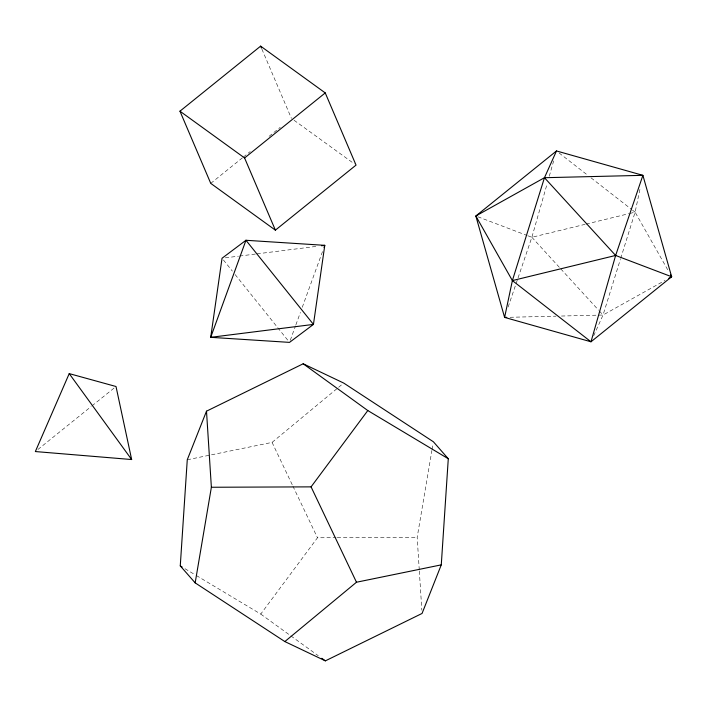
<?xml version="1.0" encoding="UTF-8"?>
<svg xmlns="http://www.w3.org/2000/svg" width="707" height="707" viewBox="0 0 707 707"><rect width="100%" height="100%" fill="white"/><g stroke="black" fill="none" stroke-linecap="round" stroke-linejoin="round"><path stroke-width="0.53" stroke-dasharray="3.54 2.65" d="M419.269 569.983L417.174 537.382L431.906 450.456M432.092 449.369L433.011 443.943M620.702 258.347L635.107 212.162L640.445 186.913M518.054 277.869L531.867 237.287L547.183 183.59M549.286 176.22L553.793 160.427M593.668 335.843L603.036 315.03L620.375 259.398M508.139 306.997L517.701 278.912M290.268 340.314L295.517 325.865M295.897 324.831L300.395 312.441M302.269 307.28L322.525 251.533M196.36 575.525L260.742 614.083L317.478 537.771L336.099 537.691M187.267 459.771L272.071 442.396L337.805 387.957M338.644 387.259L342.02 384.467M210.748 183.378L242.501 157.776M243.358 157.087L250.225 151.554M269.102 136.327L280.255 127.331M37.922 449.475L91.123 406.569M91.981 405.88L114.295 387.887M561.473 316.038L603.036 315.03L664.978 280.467M527.793 235.74L531.867 237.287L585.078 224.34M586.147 224.075L628.717 213.717M629.787 213.452L635.107 212.162L668.963 272.001M225.321 257.843L238.436 256.19M239.532 256.058L255.925 253.99M257.012 253.857L316.029 246.434M510.065 317.275L556.002 316.17M337.195 537.691L417.174 537.382M477.879 216.775L526.768 235.351M185.004 568.72L195.415 574.959M294.068 120.261L354.269 163.83M260.742 614.083L289.958 635.231M290.842 635.867L318.291 655.734M559.087 152.968L587.597 175.168M591.052 177.855L631.651 209.466M632.518 210.147L635.107 212.162M531.867 237.287L560.032 268.059M560.775 268.872L598.582 310.179M599.324 310.983L603.036 315.03M223.421 259.973L232.373 271.126M235.122 274.563L288.827 341.516M272.071 442.396L292.406 485.117M292.884 486.107L317.478 537.771M261.899 49.145L291.408 118.334M419.331 571.07L421.84 610.194"/><path stroke-width="1.06" d="M180.267 565.883L187.267 459.771L206.497 411.182L303.179 363.778L343.708 383.07L433.382 441.769L448.282 458.755L441.274 564.858L422.052 613.455L325.37 660.859L284.841 641.567L195.167 582.868L180.267 565.883L182.159 567.014M195.167 582.868L211.375 487.256L206.497 411.182M556.497 150.953L544.461 177.713L512.381 280.582L504.604 317.408L590.99 341.79L671.65 276.746L642.893 175.336L556.497 150.953L475.838 215.997L504.604 317.408L506.786 317.355M544.461 177.713L615.629 255.457L590.99 341.79L512.381 280.582L475.838 215.997L544.461 177.713L642.893 175.336L615.629 255.457L512.381 280.582M324.027 247.397L324.778 245.338L245.965 240.283L222.042 258.249L210.713 337.327L289.517 342.382L313.448 324.407L324.778 245.338L321.499 245.744M69.224 373.614L35.35 451.552L131.652 459.541L116.01 386.508L69.224 373.614L131.652 459.541M211.375 487.256L311.071 486.867L367.808 410.555L448.282 458.755M284.841 641.567L356.478 582.232L441.274 564.858M179.958 111.185L260.618 46.141L325.247 92.917L356.036 165.111L275.385 230.155L210.748 183.378L179.958 111.185L244.587 157.961L275.385 230.155M244.587 157.961L325.247 92.917M668.787 278.346L671.65 276.746L670.572 274.846M615.629 255.457L671.65 276.746M303.179 363.778L367.808 410.555M321.826 658.297L325.37 660.859M311.071 486.867L356.478 582.232M260.618 46.141L261.466 48.147M245.965 240.283L210.713 337.327L313.448 324.407L245.965 240.283"/></g></svg>
